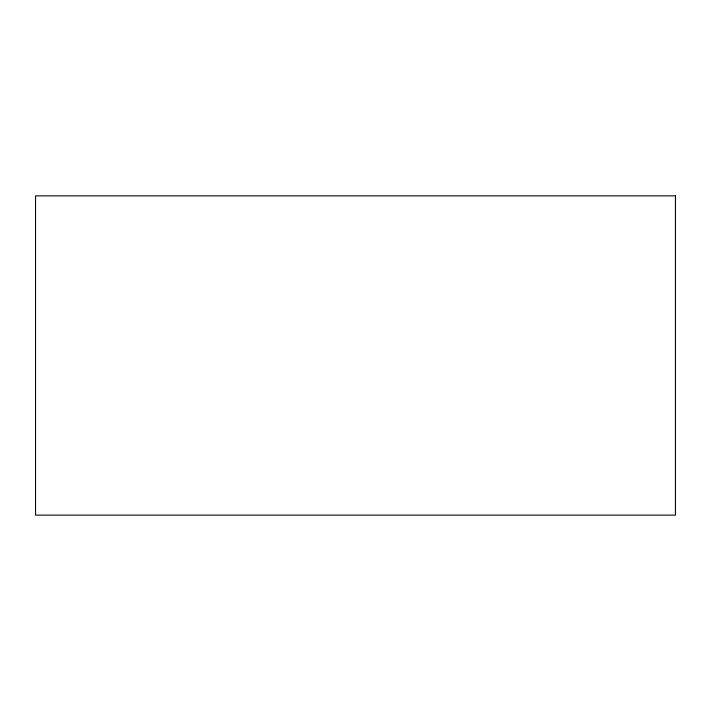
<?xml version="1.0" encoding="UTF-8"?>
<svg xmlns="http://www.w3.org/2000/svg" width="711" height="711" viewBox="0 0 711 711"><rect width="100%" height="100%" fill="white"/><g stroke="black" fill="none" stroke-linecap="round" stroke-linejoin="round"><path stroke-width="1.07" d="M675.45 195.854L35.55 195.854L35.55 515.146L675.45 515.146L675.45 195.854"/></g></svg>
